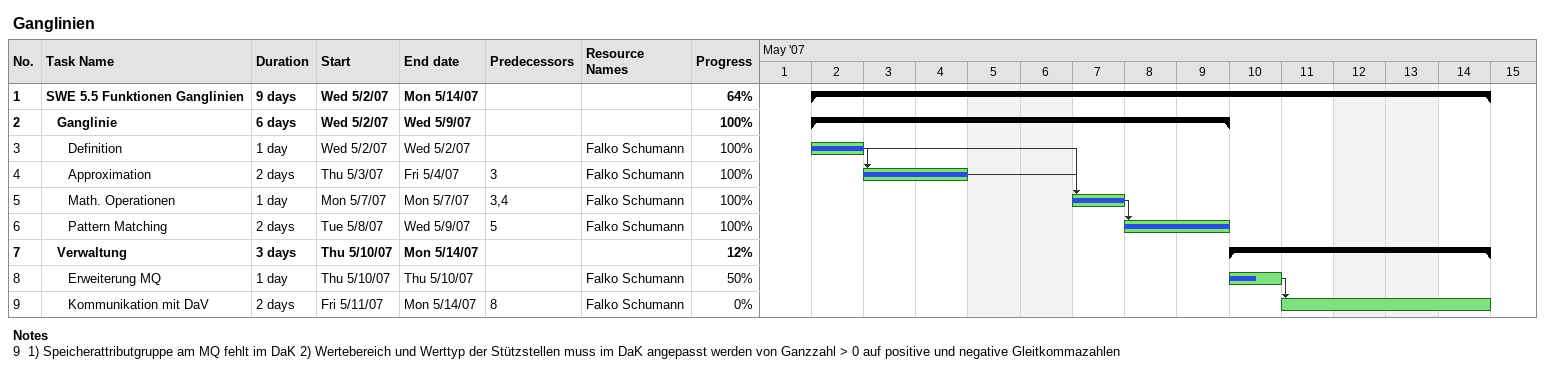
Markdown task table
Ganglinien

| ID | Level | Task | Duration | Start | Finish | Predecessors | Resources | % complete |
|---|---|---|---|---|---|---|---|---|
| 1 | 1 | **SWE 5.5 Funktionen Ganglinien** | 9d | 2007-05-02 | 2007-05-14 |  |  | 64 |
| 2 | 2 | **Ganglinie** | 6d | 2007-05-02 | 2007-05-09 |  |  | 100 |
| 3 | 3 | Definition | 1d | 2007-05-02 | 2007-05-02 |  | Falko Schumann | 100 |
| 4 | 3 | Approximation | 2d | 2007-05-03 | 2007-05-04 | 3 | Falko Schumann | 100 |
| 5 | 3 | Math. Operationen | 1d | 2007-05-07 | 2007-05-07 | 3, 4 | Falko Schumann | 100 |
| 6 | 3 | Pattern Matching | 2d | 2007-05-08 | 2007-05-09 | 5 | Falko Schumann | 100 |
| 7 | 2 | **Verwaltung** | 3d | 2007-05-10 | 2007-05-14 |  |  | 12 |
| 8 | 3 | Erweiterung MQ | 1d | 2007-05-10 | 2007-05-10 |  | Falko Schumann | 50 |
| 9 | 3 | Kommunikation mit DaV | 2d | 2007-05-11 | 2007-05-14 | 8 | Falko Schumann | 0 |

Notes
- 9: 1) Speicherattributgruppe am MQ fehlt im DaK 2) Wertebereich und Werttyp der Stützstellen muss im DaK angepasst werden von Ganzzahl > 0 auf positive und negative Gleitkommazahlen
